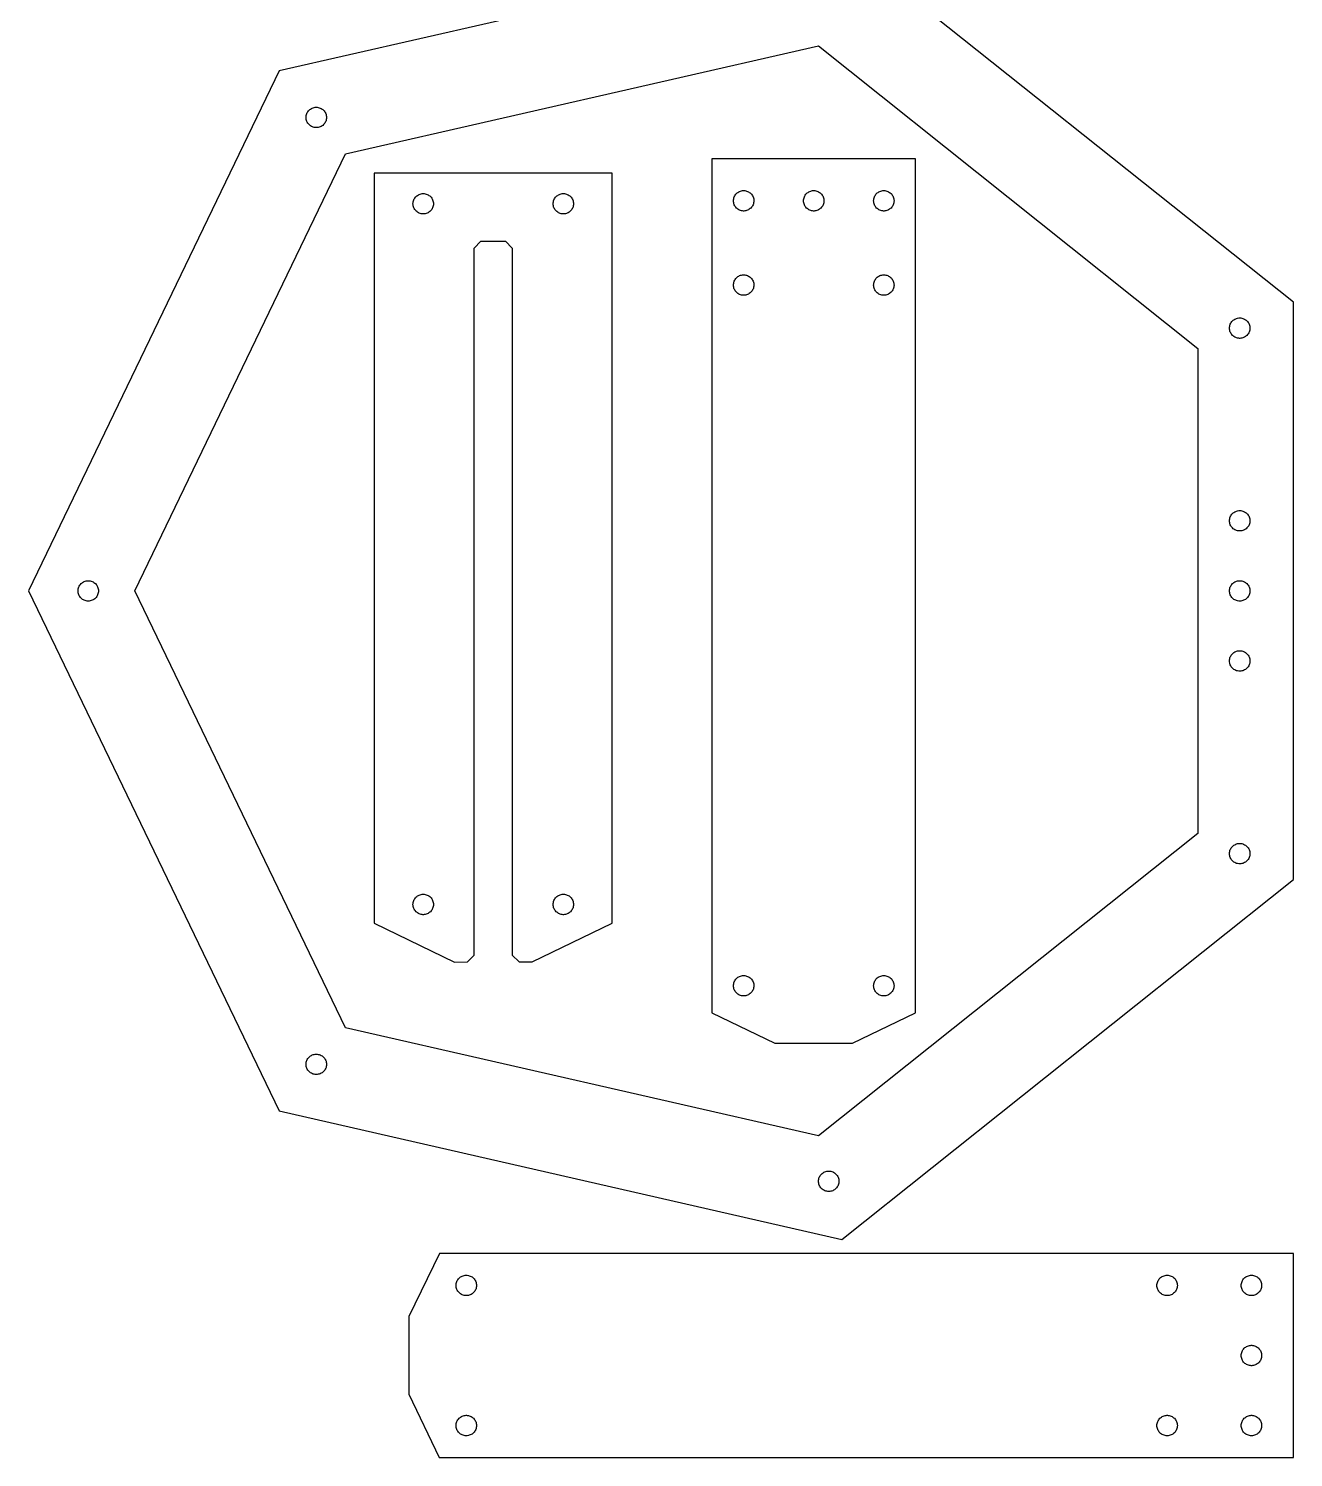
# Model space of a CAD drawing. Header units: millimetres. Extents: x -38 to 148, y -50 to 353.
# Drawn here: x -38.4 to 147.5, y -50 to 160.1 of the extents above; entities that cross this region are included whole.
import ezdxf

# ---------------------------------------------------------------- set-up
doc = ezdxf.new("R2010")
doc.units = ezdxf.units.MM
doc.header["$MEASUREMENT"] = 0
doc.layers.get('0').update_dxf_attribs({"lineweight": 0})

msp = doc.modelspace()

# ---------------------------------------------------------------- linework, layer by layer
at = {"color": 18, "lineweight": 25, "true_color": 0x000000}
for points in [[(-1.57, 153.91), (-38.39, 77.44), (-1.57, 0.98), (81.17, -17.91), (147.53, 35.01), (147.53, 119.88), (81.17, 172.79), (-1.57, 153.91)], [(133.46, 113.1), (133.46, 41.79), (77.7, -2.68), (8.17, 13.19), (-22.77, 77.44), (8.17, 141.7), (77.7, 157.56), (133.46, 113.1)], [(2.4, 147.05), (2.4, 147.09), (2.41, 147.2), (2.43, 147.35), (2.47, 147.5), (2.52, 147.64), (2.58, 147.77), (2.66, 147.89), (2.74, 148.01), (2.84, 148.11), (2.94, 148.21), (3.06, 148.29), (3.18, 148.37), (3.31, 148.43), (3.45, 148.48), (3.6, 148.52), (3.75, 148.54), (3.86, 148.55), (3.9, 148.55), (3.94, 148.55), (4.05, 148.54), (4.2, 148.52), (4.34, 148.48), (4.48, 148.43), (4.61, 148.37), (4.74, 148.29), (4.85, 148.21), (4.96, 148.11), (5.06, 148.01), (5.14, 147.89), (5.22, 147.77), (5.28, 147.64), (5.33, 147.5), (5.37, 147.35), (5.39, 147.2), (5.4, 147.09), (5.4, 147.05), (5.4, 147.01), (5.39, 146.9), (5.37, 146.75), (5.33, 146.61), (5.28, 146.47), (5.22, 146.34), (5.14, 146.21), (5.06, 146.1), (4.96, 145.99), (4.85, 145.89), (4.74, 145.81), (4.61, 145.73), (4.48, 145.67), (4.34, 145.62), (4.2, 145.58), (4.05, 145.56), (3.94, 145.55), (3.9, 145.55), (3.86, 145.55), (3.75, 145.56), (3.6, 145.58), (3.45, 145.62), (3.32, 145.67), (3.19, 145.73), (3.06, 145.81), (2.95, 145.9), (2.84, 145.99), (2.74, 146.1), (2.66, 146.21), (2.58, 146.34), (2.52, 146.47), (2.47, 146.61), (2.43, 146.75), (2.41, 146.9), (2.4, 147.01), (2.4, 147.05)], [(62.03, 140.96), (62.03, 15.42), (71.31, 10.93), (82.73, 10.93), (92, 15.42), (92, 140.96), (62.03, 140.96)], [(28.66, 138.85), (12.43, 138.85), (12.43, 28.59), (24.2, 22.88), (26.12, 22.89), (27.11, 23.89), (27.11, 127.85), (28.11, 128.85), (31.71, 128.85), (32.71, 127.85), (32.71, 23.9), (33.71, 22.89), (35.62, 22.89), (47.39, 28.6), (47.39, 28.6), (47.39, 28.6), (47.39, 28.62), (47.39, 28.64), (47.39, 28.68), (47.39, 28.72), (47.39, 28.78), (47.39, 28.84), (47.39, 28.91), (47.39, 29), (47.39, 29.09), (47.39, 29.19), (47.39, 29.3), (47.39, 29.42), (47.39, 29.55), (47.39, 29.69), (47.39, 29.83), (47.39, 29.99), (47.39, 30.16), (47.39, 30.33), (47.39, 30.51), (47.39, 30.7), (47.39, 30.9), (47.39, 31.11), (47.39, 31.32), (47.39, 31.55), (47.39, 31.78), (47.39, 32.02), (47.39, 32.27), (47.39, 32.52), (47.39, 32.78), (47.39, 33.06), (47.39, 33.33), (47.39, 33.62), (47.39, 33.91), (47.39, 34.22), (47.39, 34.52), (47.39, 34.84), (47.39, 35.16), (47.39, 35.49), (47.39, 35.83), (47.39, 36.17), (47.39, 36.53), (47.39, 36.88), (47.39, 37.25), (47.39, 37.62), (47.39, 38), (47.39, 38.38), (47.39, 38.77), (47.39, 39.17), (47.39, 39.57), (47.39, 39.98), (47.39, 40.4), (47.39, 40.82), (47.39, 41.24), (47.39, 41.68), (47.39, 42.12), (47.39, 42.56), (47.39, 43.01), (47.39, 43.47), (47.39, 43.93), (47.39, 44.39), (47.39, 44.87), (47.39, 45.34), (47.39, 45.82), (47.39, 46.31), (47.39, 46.8), (47.39, 47.3), (47.39, 47.8), (47.39, 48.31), (47.39, 48.82), (47.39, 49.34), (47.39, 49.86), (47.39, 50.38), (47.39, 50.91), (47.39, 51.44), (47.39, 51.98), (47.39, 52.52), (47.39, 53.07), (47.39, 53.62), (47.39, 54.17), (47.39, 54.73), (47.39, 55.29), (47.39, 55.85), (47.39, 56.42), (47.39, 56.99), (47.39, 57.57), (47.39, 58.14), (47.39, 58.73), (47.39, 59.31), (47.39, 59.9), (47.39, 60.49), (47.39, 61.08), (47.39, 61.68), (47.39, 62.28), (47.39, 62.88), (47.39, 63.48), (47.39, 64.09), (47.39, 64.7), (47.39, 65.31), (47.39, 65.93), (47.39, 66.54), (47.39, 67.16), (47.39, 67.78), (47.39, 68.4), (47.39, 69.03), (47.39, 69.65), (47.39, 70.28), (47.39, 70.91), (47.39, 71.54), (47.39, 72.17), (47.39, 72.81), (47.39, 73.44), (47.39, 74.08), (47.39, 74.72), (47.39, 75.36), (47.39, 76), (47.39, 76.64), (47.39, 77.28), (47.39, 77.92), (47.39, 78.57), (47.39, 79.21), (47.39, 79.85), (47.39, 80.5), (47.39, 81.14), (47.39, 81.79), (47.39, 82.43), (47.39, 83.08), (47.39, 83.73), (47.39, 84.37), (47.39, 85.02), (47.39, 85.66), (47.39, 86.31), (47.39, 86.96), (47.39, 87.6), (47.39, 88.24), (47.39, 88.89), (47.39, 89.53), (47.39, 90.17), (47.39, 90.82), (47.39, 91.46), (47.39, 92.1), (47.39, 92.74), (47.39, 93.37), (47.39, 94.01), (47.39, 94.64), (47.39, 95.28), (47.39, 95.91), (47.39, 96.54), (47.39, 97.17), (47.39, 97.8), (47.39, 98.43), (47.39, 99.05), (47.39, 99.67), (47.39, 100.29), (47.39, 100.91), (47.39, 101.53), (47.39, 102.14), (47.39, 102.75), (47.39, 103.36), (47.39, 103.97), (47.39, 104.57), (47.39, 105.18), (47.39, 105.78), (47.39, 106.37), (47.39, 106.97), (47.39, 107.56), (47.39, 108.14), (47.39, 108.73), (47.39, 109.31), (47.39, 109.89), (47.39, 110.46), (47.39, 111.03), (47.39, 111.6), (47.39, 112.17), (47.39, 112.73), (47.39, 113.28), (47.39, 113.84), (47.39, 114.39), (47.39, 114.93), (47.39, 115.47), (47.39, 116.01), (47.39, 116.54), (47.39, 117.07), (47.39, 117.6), (47.39, 118.12), (47.39, 118.63), (47.39, 119.14), (47.39, 119.65), (47.39, 120.15), (47.39, 120.65), (47.39, 121.14), (47.39, 121.63), (47.39, 122.11), (47.39, 122.59), (47.39, 123.06), (47.39, 123.53), (47.39, 123.99), (47.39, 124.44), (47.39, 124.89), (47.39, 125.34), (47.39, 125.78), (47.39, 126.21), (47.39, 126.64), (47.39, 127.06), (47.39, 127.47), (47.39, 127.88), (47.39, 128.28), (47.39, 128.68), (47.39, 129.07), (47.39, 129.46), (47.39, 129.83), (47.39, 130.2), (47.39, 130.57), (47.39, 130.93), (47.39, 131.28), (47.39, 131.62), (47.39, 131.96), (47.39, 132.29), (47.39, 132.61), (47.39, 132.93), (47.39, 133.24), (47.39, 133.54), (47.39, 133.83), (47.39, 134.12), (47.39, 134.4), (47.39, 134.67), (47.39, 134.93), (47.39, 135.19), (47.39, 135.44), (47.39, 135.68), (47.39, 135.91), (47.39, 136.13), (47.39, 136.35), (47.39, 136.55), (47.39, 136.75), (47.39, 136.94), (47.39, 137.13), (47.39, 137.3), (47.39, 137.46), (47.39, 137.62), (47.39, 137.77), (47.39, 137.9), (47.39, 138.03), (47.39, 138.15), (47.39, 138.26), (47.39, 138.37), (47.39, 138.46), (47.39, 138.54), (47.39, 138.61), (47.39, 138.68), (47.39, 138.73), (47.39, 138.78), (47.39, 138.81), (47.39, 138.84), (47.39, 138.85), (47.39, 138.86), (47.39, 138.86), (28.66, 138.85)], [(19.61, 132.86), (19.58, 132.86), (19.46, 132.87), (19.31, 132.89), (19.17, 132.93), (19.03, 132.98), (18.9, 133.04), (18.78, 133.12), (18.66, 133.2), (18.55, 133.3), (18.46, 133.4), (18.37, 133.52), (18.3, 133.64), (18.23, 133.78), (18.18, 133.91), (18.14, 134.06), (18.12, 134.21), (18.11, 134.32), (18.11, 134.36), (18.11, 134.4), (18.12, 134.51), (18.14, 134.66), (18.18, 134.81), (18.23, 134.94), (18.3, 135.07), (18.37, 135.2), (18.46, 135.31), (18.55, 135.42), (18.66, 135.52), (18.78, 135.6), (18.9, 135.68), (19.03, 135.74), (19.17, 135.79), (19.31, 135.83), (19.46, 135.85), (19.58, 135.86), (19.61, 135.86), (19.65, 135.86), (19.77, 135.85), (19.92, 135.83), (20.06, 135.79), (20.2, 135.74), (20.33, 135.68), (20.45, 135.6), (20.57, 135.52), (20.67, 135.42), (20.77, 135.31), (20.86, 135.2), (20.93, 135.07), (21, 134.94), (21.05, 134.81), (21.08, 134.66), (21.11, 134.51), (21.11, 134.4), (21.11, 134.36), (21.11, 134.32), (21.11, 134.21), (21.08, 134.06), (21.05, 133.91), (21, 133.78), (20.93, 133.65), (20.86, 133.52), (20.77, 133.41), (20.67, 133.3), (20.57, 133.2), (20.45, 133.12), (20.33, 133.04), (20.2, 132.98), (20.06, 132.93), (19.92, 132.89), (19.77, 132.87), (19.65, 132.86), (19.61, 132.86)], [(40.22, 132.86), (40.18, 132.86), (40.06, 132.87), (39.91, 132.89), (39.77, 132.93), (39.63, 132.98), (39.5, 133.04), (39.38, 133.12), (39.26, 133.2), (39.16, 133.3), (39.06, 133.4), (38.97, 133.52), (38.9, 133.64), (38.83, 133.78), (38.78, 133.91), (38.75, 134.06), (38.72, 134.21), (38.72, 134.32), (38.72, 134.36), (38.72, 134.4), (38.72, 134.51), (38.75, 134.66), (38.78, 134.81), (38.83, 134.94), (38.9, 135.07), (38.97, 135.2), (39.06, 135.31), (39.16, 135.42), (39.26, 135.52), (39.38, 135.6), (39.5, 135.68), (39.63, 135.74), (39.77, 135.79), (39.91, 135.83), (40.06, 135.85), (40.18, 135.86), (40.22, 135.86), (40.25, 135.86), (40.37, 135.85), (40.52, 135.83), (40.66, 135.79), (40.8, 135.74), (40.93, 135.68), (41.05, 135.6), (41.17, 135.52), (41.28, 135.42), (41.37, 135.31), (41.46, 135.2), (41.53, 135.07), (41.6, 134.94), (41.65, 134.81), (41.68, 134.66), (41.71, 134.51), (41.72, 134.4), (41.72, 134.36), (41.72, 134.32), (41.71, 134.21), (41.68, 134.06), (41.65, 133.91), (41.6, 133.78), (41.53, 133.65), (41.46, 133.52), (41.37, 133.41), (41.28, 133.3), (41.17, 133.2), (41.05, 133.12), (40.93, 133.04), (40.8, 132.98), (40.66, 132.93), (40.52, 132.89), (40.37, 132.87), (40.25, 132.86), (40.22, 132.86)], [(66.72, 133.29), (66.68, 133.29), (66.56, 133.3), (66.41, 133.32), (66.27, 133.36), (66.13, 133.41), (66, 133.48), (65.88, 133.55), (65.76, 133.64), (65.66, 133.73), (65.56, 133.84), (65.47, 133.96), (65.4, 134.08), (65.33, 134.21), (65.28, 134.35), (65.25, 134.49), (65.23, 134.64), (65.22, 134.76), (65.22, 134.79), (65.22, 134.83), (65.23, 134.95), (65.25, 135.1), (65.28, 135.24), (65.33, 135.38), (65.4, 135.51), (65.47, 135.63), (65.56, 135.75), (65.66, 135.85), (65.76, 135.95), (65.88, 136.04), (66, 136.11), (66.13, 136.18), (66.27, 136.23), (66.41, 136.26), (66.56, 136.29), (66.68, 136.29), (66.72, 136.29), (66.75, 136.29), (66.87, 136.29), (67.02, 136.26), (67.16, 136.23), (67.3, 136.18), (67.43, 136.11), (67.55, 136.04), (67.67, 135.95), (67.78, 135.85), (67.87, 135.75), (67.96, 135.63), (68.04, 135.51), (68.1, 135.38), (68.15, 135.24), (68.19, 135.1), (68.21, 134.95), (68.22, 134.83), (68.22, 134.79), (68.22, 134.76), (68.21, 134.64), (68.18, 134.49), (68.15, 134.35), (68.1, 134.21), (68.03, 134.08), (67.96, 133.96), (67.87, 133.84), (67.78, 133.73), (67.67, 133.64), (67.55, 133.55), (67.43, 133.48), (67.3, 133.41), (67.16, 133.36), (67.02, 133.32), (66.87, 133.3), (66.75, 133.29), (66.72, 133.29)], [(77.02, 133.29), (76.98, 133.29), (76.86, 133.3), (76.71, 133.32), (76.57, 133.36), (76.43, 133.41), (76.3, 133.48), (76.18, 133.55), (76.06, 133.64), (75.96, 133.73), (75.86, 133.84), (75.77, 133.96), (75.7, 134.08), (75.64, 134.21), (75.59, 134.35), (75.55, 134.49), (75.53, 134.64), (75.52, 134.76), (75.52, 134.79), (75.52, 134.83), (75.53, 134.95), (75.55, 135.1), (75.59, 135.24), (75.64, 135.38), (75.7, 135.51), (75.77, 135.63), (75.86, 135.75), (75.96, 135.85), (76.06, 135.95), (76.18, 136.04), (76.3, 136.11), (76.43, 136.18), (76.57, 136.23), (76.71, 136.26), (76.86, 136.29), (76.98, 136.29), (77.02, 136.29), (77.06, 136.29), (77.17, 136.29), (77.32, 136.26), (77.46, 136.23), (77.6, 136.18), (77.73, 136.11), (77.86, 136.04), (77.97, 135.95), (78.08, 135.85), (78.17, 135.75), (78.26, 135.63), (78.34, 135.51), (78.4, 135.38), (78.45, 135.24), (78.49, 135.1), (78.51, 134.95), (78.52, 134.83), (78.52, 134.79), (78.52, 134.76), (78.51, 134.64), (78.49, 134.49), (78.45, 134.35), (78.4, 134.21), (78.34, 134.08), (78.26, 133.96), (78.17, 133.84), (78.08, 133.73), (77.97, 133.64), (77.86, 133.55), (77.73, 133.48), (77.6, 133.41), (77.46, 133.36), (77.32, 133.32), (77.17, 133.3), (77.06, 133.29), (77.02, 133.29)], [(87.32, 133.29), (87.28, 133.29), (87.17, 133.3), (87.02, 133.32), (86.87, 133.36), (86.73, 133.41), (86.6, 133.48), (86.48, 133.55), (86.36, 133.64), (86.26, 133.73), (86.16, 133.84), (86.08, 133.96), (86, 134.08), (85.94, 134.21), (85.89, 134.35), (85.85, 134.49), (85.83, 134.64), (85.82, 134.76), (85.82, 134.79), (85.82, 134.83), (85.83, 134.95), (85.85, 135.1), (85.89, 135.24), (85.94, 135.38), (86, 135.51), (86.08, 135.63), (86.16, 135.75), (86.26, 135.85), (86.36, 135.95), (86.48, 136.04), (86.6, 136.11), (86.73, 136.18), (86.87, 136.23), (87.02, 136.26), (87.17, 136.29), (87.28, 136.29), (87.32, 136.29), (87.36, 136.29), (87.47, 136.29), (87.62, 136.26), (87.76, 136.23), (87.9, 136.18), (88.03, 136.11), (88.16, 136.04), (88.27, 135.95), (88.38, 135.85), (88.48, 135.75), (88.56, 135.63), (88.64, 135.51), (88.7, 135.38), (88.75, 135.24), (88.79, 135.1), (88.81, 134.95), (88.82, 134.83), (88.82, 134.79), (88.82, 134.76), (88.81, 134.64), (88.79, 134.49), (88.75, 134.35), (88.7, 134.21), (88.64, 134.08), (88.56, 133.96), (88.48, 133.84), (88.38, 133.73), (88.27, 133.64), (88.16, 133.55), (88.03, 133.48), (87.9, 133.41), (87.76, 133.36), (87.62, 133.32), (87.47, 133.3), (87.36, 133.29), (87.32, 133.29)], [(66.72, 120.91), (66.68, 120.91), (66.56, 120.91), (66.41, 120.94), (66.27, 120.97), (66.13, 121.02), (66, 121.09), (65.88, 121.16), (65.76, 121.25), (65.66, 121.34), (65.56, 121.45), (65.47, 121.57), (65.4, 121.69), (65.33, 121.82), (65.28, 121.96), (65.25, 122.1), (65.23, 122.25), (65.22, 122.37), (65.22, 122.4), (65.22, 122.44), (65.23, 122.56), (65.25, 122.71), (65.28, 122.85), (65.33, 122.99), (65.4, 123.12), (65.47, 123.24), (65.56, 123.36), (65.66, 123.46), (65.76, 123.56), (65.88, 123.65), (66, 123.72), (66.13, 123.79), (66.27, 123.84), (66.41, 123.87), (66.56, 123.9), (66.68, 123.9), (66.72, 123.9), (66.75, 123.9), (66.87, 123.9), (67.02, 123.87), (67.16, 123.84), (67.3, 123.79), (67.43, 123.72), (67.55, 123.65), (67.67, 123.56), (67.78, 123.46), (67.87, 123.36), (67.96, 123.24), (68.04, 123.12), (68.1, 122.99), (68.15, 122.85), (68.19, 122.71), (68.21, 122.56), (68.22, 122.44), (68.22, 122.4), (68.22, 122.37), (68.21, 122.25), (68.18, 122.1), (68.15, 121.96), (68.1, 121.82), (68.03, 121.69), (67.96, 121.57), (67.87, 121.45), (67.78, 121.34), (67.67, 121.25), (67.55, 121.16), (67.43, 121.09), (67.3, 121.02), (67.16, 120.97), (67.02, 120.94), (66.87, 120.91), (66.75, 120.91), (66.72, 120.91)], [(87.32, 120.91), (87.28, 120.91), (87.17, 120.91), (87.02, 120.94), (86.87, 120.97), (86.73, 121.02), (86.6, 121.09), (86.48, 121.16), (86.36, 121.25), (86.26, 121.34), (86.16, 121.45), (86.08, 121.57), (86, 121.69), (85.94, 121.82), (85.89, 121.96), (85.85, 122.1), (85.83, 122.25), (85.82, 122.37), (85.82, 122.4), (85.82, 122.44), (85.83, 122.56), (85.85, 122.71), (85.89, 122.85), (85.94, 122.99), (86, 123.12), (86.08, 123.24), (86.16, 123.36), (86.26, 123.46), (86.36, 123.56), (86.48, 123.65), (86.6, 123.72), (86.73, 123.79), (86.87, 123.84), (87.02, 123.87), (87.17, 123.9), (87.28, 123.9), (87.32, 123.9), (87.36, 123.9), (87.47, 123.9), (87.62, 123.87), (87.76, 123.84), (87.9, 123.79), (88.03, 123.72), (88.16, 123.65), (88.27, 123.56), (88.38, 123.46), (88.48, 123.36), (88.56, 123.24), (88.64, 123.12), (88.7, 122.99), (88.75, 122.85), (88.79, 122.71), (88.81, 122.56), (88.82, 122.44), (88.82, 122.4), (88.82, 122.37), (88.81, 122.25), (88.79, 122.1), (88.75, 121.96), (88.7, 121.82), (88.64, 121.69), (88.56, 121.57), (88.48, 121.45), (88.38, 121.34), (88.27, 121.25), (88.16, 121.16), (88.03, 121.09), (87.9, 121.02), (87.76, 120.97), (87.62, 120.94), (87.47, 120.91), (87.36, 120.91), (87.32, 120.91)], [(141.13, 116.07), (141.13, 116.04), (141.12, 115.92), (141.1, 115.77), (141.06, 115.63), (141.01, 115.49), (140.95, 115.36), (140.87, 115.23), (140.79, 115.12), (140.69, 115.01), (140.58, 114.92), (140.47, 114.83), (140.35, 114.76), (140.21, 114.69), (140.08, 114.64), (139.93, 114.6), (139.78, 114.58), (139.67, 114.57), (139.63, 114.57), (139.59, 114.57), (139.48, 114.58), (139.33, 114.6), (139.18, 114.64), (139.05, 114.69), (138.91, 114.76), (138.79, 114.83), (138.68, 114.92), (138.57, 115.01), (138.47, 115.12), (138.39, 115.23), (138.31, 115.36), (138.25, 115.49), (138.2, 115.63), (138.16, 115.77), (138.14, 115.92), (138.13, 116.04), (138.13, 116.07), (138.13, 116.11), (138.14, 116.23), (138.16, 116.38), (138.2, 116.52), (138.25, 116.66), (138.31, 116.79), (138.39, 116.91), (138.47, 117.03), (138.57, 117.13), (138.68, 117.23), (138.79, 117.32), (138.91, 117.39), (139.05, 117.46), (139.18, 117.51), (139.33, 117.54), (139.48, 117.57), (139.59, 117.57), (139.63, 117.57), (139.67, 117.57), (139.78, 117.57), (139.93, 117.54), (140.07, 117.51), (140.21, 117.46), (140.34, 117.39), (140.47, 117.32), (140.58, 117.23), (140.69, 117.13), (140.79, 117.03), (140.87, 116.91), (140.95, 116.79), (141.01, 116.66), (141.06, 116.52), (141.1, 116.38), (141.12, 116.23), (141.13, 116.11), (141.13, 116.07)], [(141.13, 87.75), (141.13, 87.71), (141.12, 87.59), (141.1, 87.44), (141.06, 87.3), (141.01, 87.16), (140.95, 87.03), (140.87, 86.91), (140.79, 86.79), (140.69, 86.69), (140.58, 86.59), (140.47, 86.5), (140.35, 86.43), (140.21, 86.36), (140.08, 86.31), (139.93, 86.28), (139.78, 86.25), (139.67, 86.25), (139.63, 86.25), (139.59, 86.25), (139.48, 86.25), (139.33, 86.28), (139.18, 86.31), (139.05, 86.36), (138.91, 86.43), (138.79, 86.5), (138.68, 86.59), (138.57, 86.69), (138.47, 86.79), (138.39, 86.91), (138.31, 87.03), (138.25, 87.16), (138.2, 87.3), (138.16, 87.44), (138.14, 87.59), (138.13, 87.71), (138.13, 87.75), (138.13, 87.78), (138.14, 87.9), (138.16, 88.05), (138.2, 88.19), (138.25, 88.33), (138.31, 88.46), (138.39, 88.58), (138.47, 88.7), (138.57, 88.81), (138.68, 88.9), (138.79, 88.99), (138.91, 89.06), (139.05, 89.13), (139.18, 89.18), (139.33, 89.21), (139.48, 89.24), (139.59, 89.25), (139.63, 89.25), (139.67, 89.25), (139.78, 89.24), (139.93, 89.21), (140.07, 89.18), (140.21, 89.13), (140.34, 89.06), (140.47, 88.99), (140.58, 88.9), (140.69, 88.81), (140.79, 88.7), (140.87, 88.58), (140.95, 88.46), (141.01, 88.33), (141.06, 88.19), (141.1, 88.05), (141.12, 87.9), (141.13, 87.78), (141.13, 87.75)], [(-31.12, 77.44), (-31.12, 77.48), (-31.11, 77.6), (-31.09, 77.75), (-31.05, 77.89), (-31, 78.03), (-30.94, 78.16), (-30.87, 78.28), (-30.78, 78.4), (-30.68, 78.51), (-30.58, 78.6), (-30.46, 78.69), (-30.34, 78.76), (-30.21, 78.83), (-30.07, 78.88), (-29.92, 78.91), (-29.78, 78.94), (-29.66, 78.94), (-29.62, 78.94), (-29.58, 78.94), (-29.47, 78.94), (-29.32, 78.91), (-29.18, 78.88), (-29.04, 78.83), (-28.91, 78.76), (-28.78, 78.69), (-28.67, 78.6), (-28.56, 78.51), (-28.46, 78.4), (-28.38, 78.28), (-28.3, 78.16), (-28.24, 78.03), (-28.19, 77.89), (-28.15, 77.75), (-28.13, 77.6), (-28.12, 77.48), (-28.12, 77.44), (-28.12, 77.41), (-28.13, 77.29), (-28.15, 77.14), (-28.19, 77), (-28.24, 76.86), (-28.3, 76.73), (-28.38, 76.61), (-28.46, 76.49), (-28.56, 76.38), (-28.67, 76.29), (-28.78, 76.2), (-28.91, 76.13), (-29.04, 76.06), (-29.18, 76.01), (-29.32, 75.98), (-29.47, 75.95), (-29.58, 75.95), (-29.62, 75.95), (-29.66, 75.95), (-29.78, 75.95), (-29.92, 75.98), (-30.07, 76.01), (-30.21, 76.06), (-30.34, 76.13), (-30.46, 76.2), (-30.58, 76.29), (-30.68, 76.38), (-30.78, 76.49), (-30.87, 76.61), (-30.94, 76.73), (-31, 76.86), (-31.05, 77), (-31.09, 77.14), (-31.11, 77.29), (-31.12, 77.41), (-31.12, 77.44)], [(141.13, 77.44), (141.13, 77.41), (141.12, 77.29), (141.1, 77.14), (141.06, 77), (141.01, 76.86), (140.95, 76.73), (140.87, 76.61), (140.79, 76.49), (140.69, 76.38), (140.58, 76.29), (140.47, 76.2), (140.35, 76.13), (140.21, 76.06), (140.08, 76.01), (139.93, 75.98), (139.78, 75.95), (139.67, 75.95), (139.63, 75.95), (139.59, 75.95), (139.48, 75.95), (139.33, 75.98), (139.18, 76.01), (139.05, 76.06), (138.91, 76.13), (138.79, 76.2), (138.68, 76.29), (138.57, 76.38), (138.47, 76.49), (138.39, 76.61), (138.31, 76.73), (138.25, 76.86), (138.2, 77), (138.16, 77.14), (138.14, 77.29), (138.13, 77.41), (138.13, 77.44), (138.13, 77.48), (138.14, 77.6), (138.16, 77.75), (138.2, 77.89), (138.25, 78.03), (138.31, 78.16), (138.39, 78.28), (138.47, 78.4), (138.57, 78.51), (138.68, 78.6), (138.79, 78.69), (138.91, 78.76), (139.05, 78.83), (139.18, 78.88), (139.33, 78.91), (139.48, 78.94), (139.59, 78.94), (139.63, 78.94), (139.67, 78.94), (139.78, 78.94), (139.93, 78.91), (140.07, 78.88), (140.21, 78.83), (140.34, 78.76), (140.47, 78.69), (140.58, 78.6), (140.69, 78.51), (140.79, 78.4), (140.87, 78.28), (140.95, 78.16), (141.01, 78.03), (141.06, 77.89), (141.1, 77.75), (141.12, 77.6), (141.13, 77.48), (141.13, 77.44)], [(141.13, 67.14), (141.13, 67.11), (141.12, 66.99), (141.1, 66.84), (141.06, 66.7), (141.01, 66.56), (140.95, 66.43), (140.87, 66.3), (140.79, 66.19), (140.69, 66.08), (140.58, 65.99), (140.47, 65.9), (140.35, 65.82), (140.21, 65.76), (140.08, 65.71), (139.93, 65.67), (139.78, 65.65), (139.67, 65.64), (139.63, 65.64), (139.59, 65.64), (139.48, 65.65), (139.33, 65.67), (139.18, 65.71), (139.05, 65.76), (138.91, 65.82), (138.79, 65.9), (138.68, 65.99), (138.57, 66.08), (138.47, 66.19), (138.39, 66.3), (138.31, 66.43), (138.25, 66.56), (138.2, 66.7), (138.16, 66.84), (138.14, 66.99), (138.13, 67.11), (138.13, 67.14), (138.13, 67.18), (138.14, 67.3), (138.16, 67.45), (138.2, 67.59), (138.25, 67.73), (138.31, 67.86), (138.39, 67.98), (138.47, 68.1), (138.57, 68.2), (138.68, 68.3), (138.79, 68.39), (138.91, 68.46), (139.05, 68.52), (139.18, 68.58), (139.33, 68.61), (139.48, 68.64), (139.59, 68.64), (139.63, 68.64), (139.67, 68.64), (139.78, 68.64), (139.93, 68.61), (140.07, 68.58), (140.21, 68.52), (140.34, 68.46), (140.47, 68.39), (140.58, 68.3), (140.69, 68.2), (140.79, 68.1), (140.87, 67.98), (140.95, 67.86), (141.01, 67.73), (141.06, 67.59), (141.1, 67.44), (141.12, 67.3), (141.13, 67.18), (141.13, 67.14)], [(141.13, 38.81), (141.13, 38.77), (141.12, 38.66), (141.1, 38.51), (141.06, 38.37), (141.01, 38.23), (140.95, 38.1), (140.87, 37.97), (140.79, 37.86), (140.69, 37.75), (140.58, 37.65), (140.47, 37.57), (140.35, 37.49), (140.21, 37.43), (140.08, 37.38), (139.93, 37.34), (139.78, 37.32), (139.67, 37.31), (139.63, 37.31), (139.59, 37.31), (139.48, 37.32), (139.33, 37.34), (139.18, 37.38), (139.05, 37.43), (138.91, 37.49), (138.79, 37.57), (138.68, 37.65), (138.57, 37.75), (138.47, 37.86), (138.39, 37.97), (138.31, 38.1), (138.25, 38.23), (138.2, 38.37), (138.16, 38.51), (138.14, 38.66), (138.13, 38.77), (138.13, 38.81), (138.13, 38.85), (138.14, 38.97), (138.16, 39.11), (138.2, 39.26), (138.25, 39.4), (138.31, 39.53), (138.39, 39.65), (138.47, 39.77), (138.57, 39.87), (138.68, 39.97), (138.79, 40.06), (138.91, 40.13), (139.05, 40.19), (139.18, 40.24), (139.33, 40.28), (139.48, 40.3), (139.59, 40.31), (139.63, 40.31), (139.67, 40.31), (139.78, 40.3), (139.93, 40.28), (140.07, 40.25), (140.21, 40.2), (140.34, 40.13), (140.47, 40.06), (140.58, 39.97), (140.69, 39.87), (140.79, 39.77), (140.87, 39.65), (140.95, 39.53), (141.01, 39.4), (141.06, 39.26), (141.1, 39.11), (141.12, 38.97), (141.13, 38.85), (141.13, 38.81)], [(19.61, 29.84), (19.58, 29.84), (19.46, 29.85), (19.31, 29.88), (19.17, 29.91), (19.03, 29.96), (18.9, 30.03), (18.78, 30.1), (18.66, 30.19), (18.55, 30.28), (18.46, 30.39), (18.37, 30.51), (18.3, 30.63), (18.23, 30.76), (18.18, 30.9), (18.14, 31.04), (18.12, 31.19), (18.11, 31.31), (18.11, 31.34), (18.11, 31.38), (18.12, 31.5), (18.14, 31.65), (18.18, 31.79), (18.23, 31.93), (18.3, 32.06), (18.37, 32.18), (18.46, 32.3), (18.55, 32.41), (18.66, 32.5), (18.78, 32.59), (18.9, 32.66), (19.03, 32.73), (19.17, 32.78), (19.31, 32.81), (19.46, 32.84), (19.58, 32.84), (19.61, 32.84), (19.65, 32.84), (19.77, 32.84), (19.92, 32.81), (20.06, 32.78), (20.2, 32.73), (20.33, 32.66), (20.45, 32.59), (20.57, 32.5), (20.67, 32.41), (20.77, 32.3), (20.86, 32.18), (20.93, 32.06), (21, 31.93), (21.05, 31.79), (21.08, 31.65), (21.11, 31.5), (21.11, 31.38), (21.11, 31.34), (21.11, 31.31), (21.11, 31.19), (21.08, 31.04), (21.05, 30.9), (21, 30.76), (20.93, 30.63), (20.86, 30.51), (20.77, 30.39), (20.67, 30.28), (20.57, 30.19), (20.45, 30.1), (20.33, 30.03), (20.2, 29.96), (20.06, 29.91), (19.92, 29.88), (19.77, 29.85), (19.65, 29.84), (19.61, 29.84)], [(40.22, 29.84), (40.18, 29.84), (40.06, 29.85), (39.91, 29.88), (39.77, 29.91), (39.63, 29.96), (39.5, 30.03), (39.38, 30.1), (39.26, 30.19), (39.16, 30.28), (39.06, 30.39), (38.97, 30.51), (38.9, 30.63), (38.83, 30.76), (38.78, 30.9), (38.75, 31.04), (38.72, 31.19), (38.72, 31.31), (38.72, 31.34), (38.72, 31.38), (38.72, 31.5), (38.75, 31.65), (38.78, 31.79), (38.83, 31.93), (38.9, 32.06), (38.97, 32.18), (39.06, 32.3), (39.16, 32.41), (39.26, 32.5), (39.38, 32.59), (39.5, 32.66), (39.63, 32.73), (39.77, 32.78), (39.91, 32.81), (40.06, 32.84), (40.18, 32.84), (40.22, 32.84), (40.25, 32.84), (40.37, 32.84), (40.52, 32.81), (40.66, 32.78), (40.8, 32.73), (40.93, 32.66), (41.05, 32.59), (41.17, 32.5), (41.28, 32.41), (41.37, 32.3), (41.46, 32.18), (41.53, 32.06), (41.6, 31.93), (41.65, 31.79), (41.68, 31.65), (41.71, 31.5), (41.72, 31.38), (41.72, 31.34), (41.72, 31.31), (41.71, 31.19), (41.68, 31.04), (41.65, 30.9), (41.6, 30.76), (41.53, 30.63), (41.46, 30.51), (41.37, 30.39), (41.28, 30.28), (41.17, 30.19), (41.05, 30.1), (40.93, 30.03), (40.8, 29.96), (40.66, 29.91), (40.52, 29.88), (40.37, 29.85), (40.25, 29.84), (40.22, 29.84)], [(66.72, 17.89), (66.68, 17.89), (66.56, 17.89), (66.41, 17.92), (66.27, 17.95), (66.13, 18), (66, 18.07), (65.88, 18.14), (65.76, 18.23), (65.66, 18.33), (65.56, 18.43), (65.47, 18.55), (65.4, 18.67), (65.33, 18.8), (65.28, 18.94), (65.25, 19.08), (65.23, 19.23), (65.22, 19.35), (65.22, 19.39), (65.22, 19.42), (65.23, 19.54), (65.25, 19.69), (65.28, 19.83), (65.33, 19.97), (65.4, 20.1), (65.47, 20.22), (65.56, 20.34), (65.66, 20.45), (65.76, 20.54), (65.88, 20.63), (66, 20.7), (66.13, 20.77), (66.27, 20.82), (66.41, 20.86), (66.56, 20.88), (66.68, 20.89), (66.72, 20.89), (66.75, 20.89), (66.87, 20.88), (67.02, 20.86), (67.16, 20.82), (67.3, 20.77), (67.43, 20.7), (67.55, 20.63), (67.67, 20.54), (67.78, 20.45), (67.87, 20.34), (67.96, 20.22), (68.04, 20.1), (68.1, 19.97), (68.15, 19.83), (68.19, 19.69), (68.21, 19.54), (68.22, 19.42), (68.22, 19.39), (68.22, 19.35), (68.21, 19.23), (68.18, 19.08), (68.15, 18.94), (68.1, 18.8), (68.03, 18.67), (67.96, 18.55), (67.87, 18.43), (67.78, 18.33), (67.67, 18.23), (67.55, 18.14), (67.43, 18.07), (67.3, 18), (67.16, 17.95), (67.02, 17.92), (66.87, 17.89), (66.75, 17.89), (66.72, 17.89)], [(87.32, 17.89), (87.28, 17.89), (87.17, 17.89), (87.02, 17.92), (86.87, 17.95), (86.73, 18), (86.6, 18.07), (86.48, 18.14), (86.36, 18.23), (86.26, 18.33), (86.16, 18.43), (86.08, 18.55), (86, 18.67), (85.94, 18.8), (85.89, 18.94), (85.85, 19.08), (85.83, 19.23), (85.82, 19.35), (85.82, 19.39), (85.82, 19.42), (85.83, 19.54), (85.85, 19.69), (85.89, 19.83), (85.94, 19.97), (86, 20.1), (86.08, 20.22), (86.16, 20.34), (86.26, 20.45), (86.36, 20.54), (86.48, 20.63), (86.6, 20.7), (86.73, 20.77), (86.87, 20.82), (87.02, 20.86), (87.17, 20.88), (87.28, 20.89), (87.32, 20.89), (87.36, 20.89), (87.47, 20.88), (87.62, 20.86), (87.76, 20.82), (87.9, 20.77), (88.03, 20.7), (88.16, 20.63), (88.27, 20.54), (88.38, 20.45), (88.48, 20.34), (88.56, 20.22), (88.64, 20.1), (88.7, 19.97), (88.75, 19.83), (88.79, 19.69), (88.81, 19.54), (88.82, 19.42), (88.82, 19.39), (88.82, 19.35), (88.81, 19.23), (88.79, 19.08), (88.75, 18.94), (88.7, 18.8), (88.64, 18.67), (88.56, 18.55), (88.47, 18.43), (88.38, 18.33), (88.27, 18.23), (88.16, 18.14), (88.03, 18.07), (87.9, 18), (87.76, 17.95), (87.62, 17.92), (87.47, 17.89), (87.36, 17.89), (87.32, 17.89)], [(2.4, 7.83), (2.4, 7.87), (2.41, 7.99), (2.43, 8.14), (2.47, 8.28), (2.52, 8.42), (2.58, 8.55), (2.66, 8.67), (2.74, 8.79), (2.84, 8.89), (2.94, 8.99), (3.06, 9.08), (3.18, 9.15), (3.31, 9.22), (3.45, 9.27), (3.6, 9.3), (3.75, 9.33), (3.86, 9.33), (3.9, 9.33), (3.94, 9.33), (4.05, 9.33), (4.2, 9.3), (4.34, 9.27), (4.48, 9.22), (4.61, 9.15), (4.74, 9.08), (4.85, 8.99), (4.96, 8.89), (5.06, 8.79), (5.14, 8.67), (5.22, 8.55), (5.28, 8.42), (5.33, 8.28), (5.37, 8.14), (5.39, 7.99), (5.4, 7.87), (5.4, 7.83), (5.4, 7.8), (5.39, 7.68), (5.37, 7.53), (5.33, 7.39), (5.28, 7.25), (5.22, 7.12), (5.14, 7), (5.06, 6.88), (4.96, 6.77), (4.85, 6.68), (4.74, 6.59), (4.61, 6.52), (4.48, 6.45), (4.34, 6.4), (4.2, 6.37), (4.05, 6.34), (3.94, 6.34), (3.9, 6.34), (3.86, 6.34), (3.75, 6.34), (3.6, 6.37), (3.45, 6.4), (3.32, 6.45), (3.19, 6.52), (3.06, 6.59), (2.95, 6.68), (2.84, 6.77), (2.74, 6.88), (2.66, 7), (2.58, 7.12), (2.52, 7.25), (2.47, 7.39), (2.43, 7.53), (2.41, 7.68), (2.4, 7.8), (2.4, 7.83)], [(80.72, -9.36), (80.72, -9.4), (80.72, -9.51), (80.69, -9.66), (80.66, -9.8), (80.61, -9.94), (80.54, -10.07), (80.47, -10.19), (80.38, -10.31), (80.28, -10.42), (80.18, -10.51), (80.06, -10.6), (79.94, -10.67), (79.81, -10.74), (79.67, -10.79), (79.53, -10.82), (79.38, -10.85), (79.26, -10.86), (79.22, -10.86), (79.19, -10.86), (79.07, -10.85), (78.92, -10.82), (78.78, -10.79), (78.64, -10.74), (78.51, -10.67), (78.39, -10.6), (78.27, -10.51), (78.16, -10.42), (78.07, -10.31), (77.98, -10.19), (77.91, -10.07), (77.84, -9.94), (77.79, -9.8), (77.76, -9.66), (77.73, -9.51), (77.72, -9.4), (77.72, -9.36), (77.72, -9.32), (77.73, -9.2), (77.76, -9.05), (77.79, -8.91), (77.84, -8.77), (77.91, -8.64), (77.98, -8.52), (78.07, -8.4), (78.16, -8.3), (78.27, -8.2), (78.39, -8.11), (78.51, -8.04), (78.64, -7.97), (78.78, -7.93), (78.92, -7.89), (79.07, -7.87), (79.19, -7.86), (79.22, -7.86), (79.26, -7.86), (79.38, -7.87), (79.53, -7.89), (79.67, -7.93), (79.81, -7.97), (79.94, -8.04), (80.06, -8.11), (80.18, -8.2), (80.28, -8.3), (80.38, -8.4), (80.47, -8.52), (80.54, -8.64), (80.61, -8.77), (80.66, -8.91), (80.69, -9.05), (80.72, -9.2), (80.72, -9.32), (80.72, -9.36)], [(147.53, -19.99), (21.99, -19.99), (17.49, -29.26), (17.49, -40.68), (21.98, -49.96), (147.53, -49.96), (147.53, -19.99)], [(24.45, -24.67), (24.45, -24.63), (24.46, -24.52), (24.48, -24.37), (24.52, -24.22), (24.57, -24.09), (24.63, -23.96), (24.7, -23.83), (24.79, -23.72), (24.89, -23.61), (24.99, -23.51), (25.11, -23.43), (25.23, -23.35), (25.36, -23.29), (25.5, -23.24), (25.64, -23.2), (25.79, -23.18), (25.91, -23.17), (25.95, -23.17), (25.99, -23.17), (26.1, -23.18), (26.25, -23.2), (26.39, -23.24), (26.53, -23.29), (26.66, -23.35), (26.79, -23.43), (26.9, -23.51), (27.01, -23.61), (27.1, -23.72), (27.19, -23.83), (27.27, -23.96), (27.33, -24.09), (27.38, -24.22), (27.42, -24.37), (27.44, -24.52), (27.45, -24.63), (27.45, -24.67), (27.45, -24.71), (27.44, -24.82), (27.42, -24.97), (27.38, -25.12), (27.33, -25.25), (27.27, -25.39), (27.19, -25.51), (27.1, -25.62), (27.01, -25.73), (26.9, -25.83), (26.79, -25.91), (26.66, -25.99), (26.53, -26.05), (26.39, -26.1), (26.25, -26.14), (26.1, -26.16), (25.99, -26.17), (25.95, -26.17), (25.91, -26.17), (25.79, -26.16), (25.64, -26.14), (25.5, -26.1), (25.36, -26.05), (25.23, -25.99), (25.11, -25.91), (24.99, -25.83), (24.89, -25.73), (24.79, -25.62), (24.7, -25.51), (24.63, -25.38), (24.57, -25.25), (24.52, -25.12), (24.48, -24.97), (24.46, -24.82), (24.45, -24.71), (24.45, -24.67)], [(127.47, -24.67), (127.47, -24.63), (127.47, -24.52), (127.5, -24.37), (127.53, -24.22), (127.58, -24.09), (127.65, -23.96), (127.72, -23.83), (127.81, -23.72), (127.9, -23.61), (128.01, -23.51), (128.13, -23.43), (128.25, -23.35), (128.38, -23.29), (128.52, -23.24), (128.66, -23.2), (128.81, -23.18), (128.93, -23.17), (128.97, -23.17), (129, -23.17), (129.12, -23.18), (129.27, -23.2), (129.41, -23.24), (129.55, -23.29), (129.68, -23.35), (129.8, -23.43), (129.92, -23.51), (130.03, -23.61), (130.12, -23.72), (130.21, -23.83), (130.28, -23.96), (130.35, -24.09), (130.4, -24.22), (130.43, -24.37), (130.46, -24.52), (130.47, -24.63), (130.47, -24.67), (130.47, -24.71), (130.46, -24.82), (130.43, -24.97), (130.4, -25.12), (130.35, -25.25), (130.28, -25.39), (130.21, -25.51), (130.12, -25.62), (130.03, -25.73), (129.92, -25.83), (129.8, -25.91), (129.68, -25.99), (129.55, -26.05), (129.41, -26.1), (129.27, -26.14), (129.12, -26.16), (129, -26.17), (128.97, -26.17), (128.93, -26.17), (128.81, -26.16), (128.66, -26.14), (128.52, -26.1), (128.38, -26.05), (128.25, -25.99), (128.13, -25.91), (128.01, -25.83), (127.9, -25.73), (127.81, -25.62), (127.72, -25.51), (127.65, -25.38), (127.58, -25.25), (127.53, -25.12), (127.5, -24.97), (127.47, -24.82), (127.47, -24.71), (127.47, -24.67)], [(139.86, -24.67), (139.86, -24.63), (139.86, -24.52), (139.89, -24.37), (139.92, -24.22), (139.97, -24.09), (140.04, -23.96), (140.11, -23.83), (140.2, -23.72), (140.29, -23.61), (140.4, -23.51), (140.52, -23.43), (140.64, -23.35), (140.77, -23.29), (140.91, -23.24), (141.05, -23.2), (141.2, -23.18), (141.32, -23.17), (141.35, -23.17), (141.39, -23.17), (141.51, -23.18), (141.66, -23.2), (141.8, -23.24), (141.94, -23.29), (142.07, -23.35), (142.19, -23.43), (142.31, -23.51), (142.42, -23.61), (142.51, -23.72), (142.6, -23.83), (142.67, -23.96), (142.74, -24.09), (142.79, -24.22), (142.82, -24.37), (142.85, -24.52), (142.85, -24.63), (142.85, -24.67), (142.85, -24.71), (142.85, -24.82), (142.82, -24.97), (142.79, -25.12), (142.74, -25.25), (142.67, -25.39), (142.6, -25.51), (142.51, -25.62), (142.42, -25.73), (142.31, -25.83), (142.19, -25.91), (142.07, -25.99), (141.94, -26.05), (141.8, -26.1), (141.66, -26.14), (141.51, -26.16), (141.39, -26.17), (141.35, -26.17), (141.32, -26.17), (141.2, -26.16), (141.05, -26.14), (140.91, -26.1), (140.77, -26.05), (140.64, -25.99), (140.52, -25.91), (140.4, -25.83), (140.29, -25.73), (140.2, -25.62), (140.11, -25.51), (140.04, -25.38), (139.97, -25.25), (139.92, -25.12), (139.89, -24.97), (139.86, -24.82), (139.86, -24.71), (139.86, -24.67)], [(139.86, -34.97), (139.86, -34.93), (139.86, -34.82), (139.89, -34.67), (139.92, -34.52), (139.97, -34.39), (140.04, -34.26), (140.11, -34.13), (140.2, -34.02), (140.29, -33.91), (140.4, -33.82), (140.52, -33.73), (140.64, -33.65), (140.77, -33.59), (140.91, -33.54), (141.05, -33.51), (141.2, -33.48), (141.32, -33.47), (141.35, -33.47), (141.39, -33.47), (141.51, -33.48), (141.66, -33.51), (141.8, -33.54), (141.94, -33.59), (142.07, -33.65), (142.19, -33.73), (142.31, -33.82), (142.42, -33.91), (142.51, -34.02), (142.6, -34.13), (142.67, -34.26), (142.74, -34.39), (142.79, -34.52), (142.82, -34.67), (142.85, -34.82), (142.85, -34.93), (142.85, -34.97), (142.85, -35.01), (142.85, -35.12), (142.82, -35.28), (142.79, -35.42), (142.74, -35.56), (142.67, -35.69), (142.6, -35.81), (142.51, -35.93), (142.42, -36.03), (142.31, -36.13), (142.19, -36.21), (142.07, -36.29), (141.94, -36.36), (141.8, -36.4), (141.66, -36.44), (141.51, -36.46), (141.39, -36.47), (141.35, -36.47), (141.32, -36.47), (141.2, -36.46), (141.05, -36.44), (140.91, -36.4), (140.77, -36.36), (140.64, -36.29), (140.52, -36.21), (140.4, -36.13), (140.29, -36.03), (140.2, -35.93), (140.11, -35.81), (140.04, -35.69), (139.97, -35.56), (139.92, -35.42), (139.89, -35.28), (139.86, -35.12), (139.86, -35.01), (139.86, -34.97)], [(24.45, -45.27), (24.45, -45.23), (24.46, -45.12), (24.48, -44.97), (24.52, -44.83), (24.57, -44.69), (24.63, -44.56), (24.7, -44.43), (24.79, -44.32), (24.89, -44.21), (24.99, -44.12), (25.11, -44.03), (25.23, -43.95), (25.36, -43.89), (25.5, -43.84), (25.64, -43.81), (25.79, -43.78), (25.91, -43.77), (25.95, -43.77), (25.99, -43.77), (26.1, -43.78), (26.25, -43.81), (26.39, -43.84), (26.53, -43.89), (26.66, -43.95), (26.79, -44.03), (26.9, -44.12), (27.01, -44.21), (27.1, -44.32), (27.19, -44.43), (27.27, -44.56), (27.33, -44.69), (27.38, -44.83), (27.42, -44.97), (27.44, -45.12), (27.45, -45.23), (27.45, -45.27), (27.45, -45.31), (27.44, -45.43), (27.42, -45.58), (27.38, -45.72), (27.33, -45.86), (27.27, -45.99), (27.19, -46.11), (27.1, -46.23), (27.01, -46.34), (26.9, -46.43), (26.79, -46.52), (26.66, -46.59), (26.53, -46.66), (26.39, -46.71), (26.25, -46.74), (26.1, -46.77), (25.99, -46.77), (25.95, -46.77), (25.91, -46.77), (25.79, -46.77), (25.64, -46.74), (25.5, -46.71), (25.36, -46.65), (25.23, -46.59), (25.11, -46.52), (24.99, -46.43), (24.89, -46.33), (24.79, -46.23), (24.7, -46.11), (24.63, -45.99), (24.57, -45.86), (24.52, -45.72), (24.48, -45.57), (24.46, -45.43), (24.45, -45.31), (24.45, -45.27)], [(127.47, -45.27), (127.47, -45.23), (127.47, -45.12), (127.5, -44.97), (127.53, -44.83), (127.58, -44.69), (127.65, -44.56), (127.72, -44.43), (127.81, -44.32), (127.9, -44.21), (128.01, -44.12), (128.13, -44.03), (128.25, -43.95), (128.38, -43.89), (128.52, -43.84), (128.66, -43.81), (128.81, -43.78), (128.93, -43.77), (128.97, -43.77), (129, -43.77), (129.12, -43.78), (129.27, -43.81), (129.41, -43.84), (129.55, -43.89), (129.68, -43.95), (129.8, -44.03), (129.92, -44.12), (130.03, -44.21), (130.12, -44.32), (130.21, -44.43), (130.28, -44.56), (130.35, -44.69), (130.4, -44.83), (130.43, -44.97), (130.46, -45.12), (130.47, -45.23), (130.47, -45.27), (130.47, -45.31), (130.46, -45.43), (130.43, -45.58), (130.4, -45.72), (130.35, -45.86), (130.28, -45.99), (130.21, -46.11), (130.12, -46.23), (130.03, -46.34), (129.92, -46.43), (129.8, -46.52), (129.68, -46.59), (129.55, -46.66), (129.41, -46.71), (129.27, -46.74), (129.12, -46.77), (129, -46.77), (128.97, -46.77), (128.93, -46.77), (128.81, -46.77), (128.66, -46.74), (128.52, -46.71), (128.38, -46.66), (128.25, -46.59), (128.13, -46.52), (128.01, -46.43), (127.9, -46.34), (127.81, -46.23), (127.72, -46.11), (127.65, -45.99), (127.58, -45.86), (127.53, -45.72), (127.5, -45.58), (127.47, -45.43), (127.47, -45.31), (127.47, -45.27)], [(139.86, -45.27), (139.86, -45.23), (139.86, -45.12), (139.89, -44.97), (139.92, -44.83), (139.97, -44.69), (140.04, -44.56), (140.11, -44.43), (140.2, -44.32), (140.29, -44.21), (140.4, -44.12), (140.52, -44.03), (140.64, -43.95), (140.77, -43.89), (140.91, -43.84), (141.05, -43.81), (141.2, -43.78), (141.32, -43.77), (141.35, -43.77), (141.39, -43.77), (141.51, -43.78), (141.66, -43.81), (141.8, -43.84), (141.94, -43.89), (142.07, -43.95), (142.19, -44.03), (142.31, -44.12), (142.42, -44.21), (142.51, -44.32), (142.6, -44.43), (142.67, -44.56), (142.74, -44.69), (142.79, -44.83), (142.82, -44.97), (142.85, -45.12), (142.85, -45.23), (142.85, -45.27), (142.85, -45.31), (142.85, -45.43), (142.82, -45.58), (142.79, -45.72), (142.74, -45.86), (142.67, -45.99), (142.6, -46.11), (142.51, -46.23), (142.42, -46.34), (142.31, -46.43), (142.19, -46.52), (142.07, -46.59), (141.94, -46.66), (141.8, -46.71), (141.66, -46.74), (141.51, -46.77), (141.39, -46.77), (141.35, -46.77), (141.32, -46.77), (141.2, -46.77), (141.05, -46.74), (140.91, -46.71), (140.77, -46.66), (140.64, -46.59), (140.52, -46.52), (140.4, -46.43), (140.29, -46.34), (140.2, -46.23), (140.11, -46.11), (140.04, -45.99), (139.97, -45.86), (139.92, -45.72), (139.89, -45.58), (139.86, -45.43), (139.86, -45.31), (139.86, -45.27)]]:
    msp.add_lwpolyline(points, close=True, dxfattribs=at)

doc.saveas('drawing.dxf')
